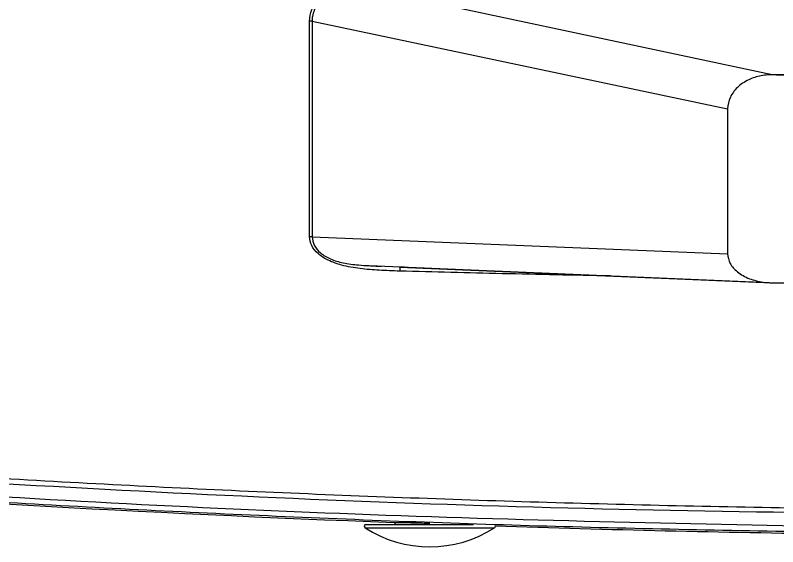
# Model space of a CAD drawing. Extents: x 7 to 113, y 1 to 87.
# Drawn here: x 14.056 to 16.105, y 33.376 to 34.804 of the extents above; entities that cross this region are included whole.
import ezdxf

# ---------------------------------------------------------------- set-up
doc = ezdxf.new("R2010")
doc.units = 0
doc.header["$MEASUREMENT"] = 0
doc.layers.add('OBJECT', color=7, linetype='CONTINUOUS')

msp = doc.modelspace()

# ---------------------------------------------------------------- linework, layer by layer
at = {"layer": 'OBJECT'}
for p, q in [((16.0901, 34.6439), (15.0889, 34.857)), ((14.8536, 34.788), (14.8466, 34.7885)), ((14.8536, 34.788), (15.9701, 34.5524)), ((16.9701, 34.6633), (16.0901, 34.6439)), ((15.9701, 34.5524), (15.9701, 34.1635)), ((14.8536, 34.2088), (15.9701, 34.1635)), ((15.0074, 34.1315), (16.0819, 34.0858)), ((15.0888, 34.1277), (15.0891, 34.1266)), ((15.0889, 34.1277), (16.0901, 34.0853)), ((15.1011, 34.1275), (15.0889, 34.1277)), ((16.0901, 34.0853), (16.9701, 34.0827)), ((15.0764, 33.4416), (15.0764, 33.4365)), ((14.9963, 33.4273), (15.2657, 33.4273)), ((14.999, 33.4365), (15.2642, 33.4365)), ((15.2642, 33.4365), (15.2874, 33.4365)), ((15.2657, 33.4273), (15.344, 33.4273))]:
    msp.add_line(p, q, dxfattribs=at)
for centre, radius, start, end in [((16.9701, 84.0662), 50.66, 263.32684, 267.85571), ((14.999, 33.4315), 0.005, 90, 237.4319), ((15.1701, 33.6994), 0.323, 237.4319, 302.5681), ((15.3413, 33.4315), 0.005, 302.5681, 9.0281), ((16.9701, 84.0662), 50.66, 268.16308, 269.19659)]:
    msp.add_arc(centre, radius, start, end, dxfattribs=at)
for points, knots in [([(14.8466, 34.7885), (14.8479, 34.7989), (14.8506, 34.8199), (14.8692, 34.848), (14.8968, 34.8709), (14.9439, 34.8907), (15.0105, 34.8978), (15.0632, 34.8971), (15.0896, 34.8967)], [0, 0, 0, 0, 0.125023, 0.250261, 0.372599, 0.500558, 0.750171, 1, 1, 1, 1]), ([(15.0888, 34.857), (15.0722, 34.8602), (15.039, 34.8667), (14.9895, 34.8749), (14.943, 34.8767), (14.9102, 34.8669), (14.8901, 34.8551), (14.8778, 34.8445), (14.8672, 34.8316), (14.8592, 34.8174), (14.8543, 34.8023), (14.8538, 34.7923), (14.8536, 34.788)], [0, 0, 0, 0, 0.167655, 0.336418, 0.499288, 0.624455, 0.681335, 0.749952, 0.805262, 0.875044, 0.94588, 1, 1, 1, 1]), ([(14.8466, 34.2094), (14.8465, 34.2969), (14.8465, 34.4719), (14.8465, 34.6829), (14.8466, 34.7885)], [0, 0, 0, 0, 0.500003, 1, 1, 1, 1]), ([(14.8536, 34.788), (14.8537, 34.6825), (14.8537, 34.4714), (14.8537, 34.2964), (14.8536, 34.2088)], [0, 0, 0, 0, 0.499779, 1, 1, 1, 1]), ([(16.0901, 34.6439), (16.0863, 34.6438), (16.0764, 34.6437), (16.0545, 34.6409), (16.0247, 34.6315), (15.9955, 34.6113), (15.9748, 34.5838), (15.9717, 34.5632), (15.9701, 34.5524)], [0, 0, 0, 0, 0.0612938, 0.1579775, 0.3530257, 0.5689643, 0.7756011, 1, 1, 1, 1]), ([(16.9701, 34.6188), (16.9152, 34.619), (16.8003, 34.6195), (16.6257, 34.6232), (16.4477, 34.6287), (16.2692, 34.6357), (16.1505, 34.6411), (16.0901, 34.6439)], [0, 0, 0, 0, 0.187145, 0.391348, 0.595125, 0.793954, 1, 1, 1, 1]), ([(15.0896, 34.1168), (15.071, 34.1175), (15.0355, 34.1187), (14.9827, 34.1229), (14.9357, 34.1309), (14.8967, 34.1447), (14.869, 34.1628), (14.8505, 34.1849), (14.8479, 34.2012), (14.8466, 34.2094)], [0, 0, 0, 0, 0.175155, 0.335953, 0.499736, 0.628068, 0.749936, 0.875048, 1, 1, 1, 1]), ([(14.8536, 34.2088), (14.8525, 34.2089), (14.8501, 34.2092), (14.8478, 34.2093), (14.8466, 34.2094)], [0, 0, 0, 0, 0.500003, 1, 1, 1, 1]), ([(14.8536, 34.2088), (14.8548, 34.2012), (14.8572, 34.1859), (14.875, 34.165), (14.9022, 34.1484), (14.9384, 34.1375), (14.9746, 34.1333), (14.9979, 34.132), (15.0074, 34.1315)], [0, 0, 0, 0, 0.169475, 0.339571, 0.508222, 0.676895, 0.867999, 1, 1, 1, 1]), ([(15.9701, 34.1635), (15.9716, 34.1547), (15.9746, 34.137), (15.9958, 34.1132), (16.027, 34.0956), (16.0607, 34.0868), (16.0819, 34.0857), (16.0901, 34.0853)], [0, 0, 0, 0, 0.217937, 0.435233, 0.661573, 0.868603, 1, 1, 1, 1]), ([(15.0074, 34.1315), (15.0121, 34.1312), (15.0231, 34.1305), (15.0341, 34.1301), (15.0405, 34.1298)], [0, 0, 0, 0, 0.41689, 1, 1, 1, 1]), ([(15.0891, 34.1266), (15.0892, 34.1265), (15.0894, 34.126), (15.0895, 34.1206), (15.0896, 34.1168)], [0, 0, 0, 0, 0.289714, 1, 1, 1, 1]), ([(15.655, 34.1037), (15.5581, 34.1057), (15.3696, 34.1095), (15.1812, 34.1144), (15.0896, 34.1168)], [0, 0, 0, 0, 0.513737, 1, 1, 1, 1]), ([(16.0901, 34.0853), (16.1505, 34.0862), (16.2692, 34.0881), (16.4477, 34.091), (16.6257, 34.0934), (16.8003, 34.0952), (16.9152, 34.0955), (16.9701, 34.0956)], [0, 0, 0, 0, 0.206023, 0.404822, 0.608638, 0.812834, 1, 1, 1, 1]), ([(11.0832, 33.8181), (11.3157, 33.7917), (11.7886, 33.7382), (12.5112, 33.6695), (13.2581, 33.6086), (14.0075, 33.5592), (14.7527, 33.5211), (15.4873, 33.4944), (16.227, 33.4776), (16.7219, 33.4755), (16.9701, 33.4745)], [0, 0, 0, 0, 0.118989, 0.241992, 0.369009, 0.500039, 0.623805, 0.748387, 0.873785, 1, 1, 1, 1]), ([(16.9701, 33.4599), (16.4782, 33.464), (15.4944, 33.472), (14.0201, 33.5396), (12.5481, 33.644), (11.5703, 33.7504), (11.0814, 33.8036)], [0, 0, 0, 0, 0.25003, 0.500058, 0.750055, 1, 1, 1, 1]), ([(11.0849, 33.7686), (11.5199, 33.7209), (12.3899, 33.6255), (13.6992, 33.5261), (15.0104, 33.4558), (15.8855, 33.4382), (16.3231, 33.4294)], [0, 0, 0, 0, 0.249981, 0.5, 0.749995, 1, 1, 1, 1]), ([(11.0832, 33.7542), (11.321, 33.7273), (11.8049, 33.6726), (12.5445, 33.6026), (13.2995, 33.5418), (14.0556, 33.4926), (14.8068, 33.4551), (15.5573, 33.428), (16.0605, 33.4193), (16.3133, 33.415)], [0, 0, 0, 0, 0.136957, 0.278626, 0.425005, 0.570315, 0.712103, 0.855331, 1, 1, 1, 1]), ([(15.0746, 33.4417), (15.0757, 33.4417), (15.0778, 33.4417), (15.0943, 33.4415), (15.1185, 33.4411), (15.1453, 33.4404), (15.1631, 33.4398), (15.1701, 33.4396)], [0, 0, 0, 0, 0.2146291, 0.42928, 0.6439213, 0.8585499, 1, 1, 1, 1])]:
    msp.add_open_spline(points, degree=3, knots=knots, dxfattribs=at)

doc.saveas('drawing.dxf')
